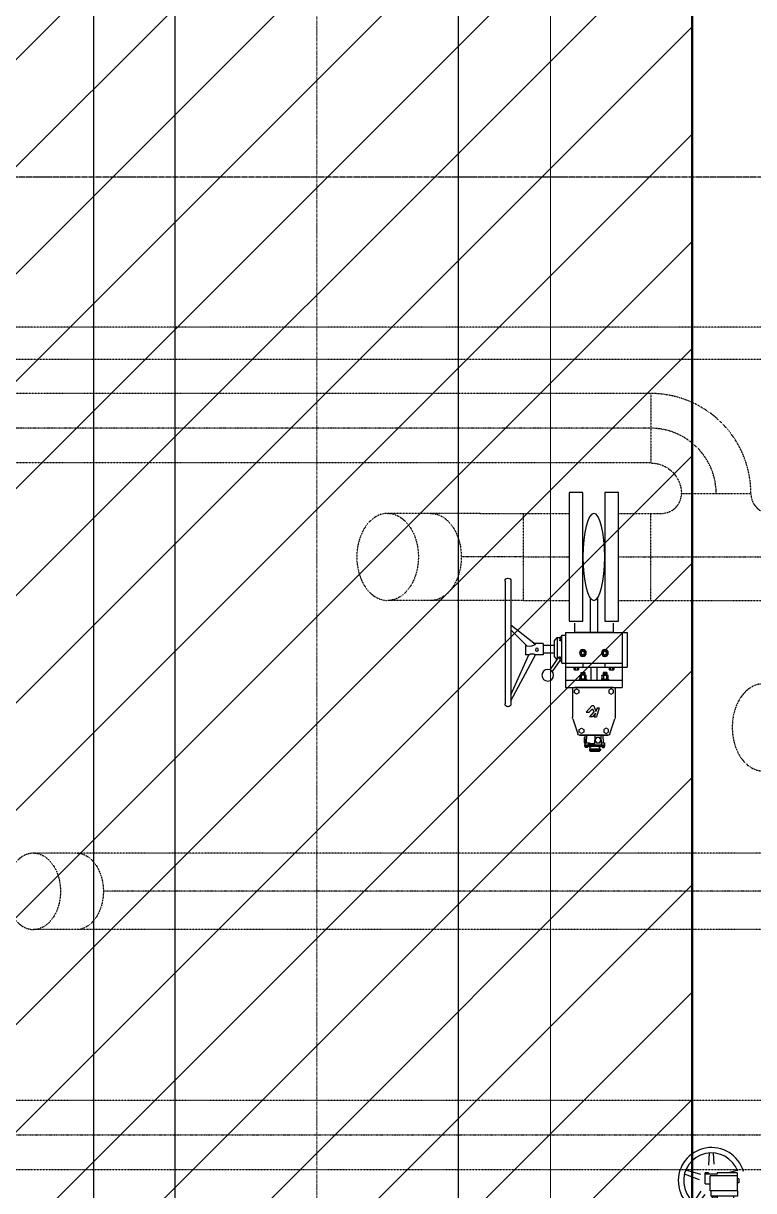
# Model space of a CAD drawing. Header units: millimetres. Extents: x -18489 to 17339, y -1599 to 10961.
# Drawn here: x -15775 to -15435, y 4230 to 4774 of the extents above; entities that cross this region are included whole.
import ezdxf

# ---------------------------------------------------------------- set-up
doc = ezdxf.new("R2010")
doc.units = ezdxf.units.MM
for name, pattern in [('188K-SM-07-F10-MECH-CHW PIPE-Y2257103$0$Micron CUP L10 HVAC 2nd PIPE$0$CENTER', [2, 1.25, -0.25, 0.25, -0.25]), ('188K-SM-07-F10-MECH-CHW PIPE-Y2257103$0$Micron CUP L10 HVAC 2nd PIPE$0$JIS_02_1.0', [2, 1, -1]), ('188K-SM-07-F10-MECH-CHW PIPE-Y2257103$0$XKA01LR1-HVAC-PIPE-冷卻水-Y2225103 Shawn$0$CENTER', [2, 1.25, -0.25, 0.25, -0.25]), ('X-CUB3-L10$0$COL-CEN-LIN', [3.25, 2.5, -0.25, 0.25, -0.25])]:
    doc.linetypes.add(name, pattern=pattern)
for name, color, linetype in [('188K-SM-03-F10-MECH-EQ-Y2257103$0$Micron CUP L10 CDA EQU$0$M MOVE-IN AREA', 8, 'Continuous'), ('188K-SM-07-F10-MECH-CHW PIPE-Y2257103$0$0 XC', 8, 'Continuous'), ('188K-SM-07-F10-MECH-CHW PIPE-Y2257103$0$M-CWTR-12PIPE-R', 4, 'Continuous'), ('188K-SM-07-F10-MECH-CHW PIPE-Y2257103$0$Micron CUP L10 HVAC 2nd PIPE$0$M-P-12CHR-2nd-PIPE', 4, '188K-SM-07-F10-MECH-CHW PIPE-Y2257103$0$Micron CUP L10 HVAC 2nd PIPE$0$JIS_02_1.0'), ('188K-SM-07-F10-MECH-CHW PIPE-Y2257103$0$Micron CUP L10 HVAC 2nd PIPE$0$M-P-12CHS-2nd-PIPE', 3, '188K-SM-07-F10-MECH-CHW PIPE-Y2257103$0$Micron CUP L10 HVAC 2nd PIPE$0$JIS_02_1.0'), ('188K-SM-07-F10-MECH-CHW PIPE-Y2257103$0$Micron CUP L10 HVAC 2nd PIPE$0$M-P-2nd -CWS-D', 15, '188K-SM-07-F10-MECH-CHW PIPE-Y2257103$0$Micron CUP L10 HVAC 2nd PIPE$0$JIS_02_1.0'), ('188K-SM-07-F10-MECH-CHW PIPE-Y2257103$0$Micron CUP L10 HVAC 2nd PIPE$0$M-P-2nd Cen', 8, '188K-SM-07-F10-MECH-CHW PIPE-Y2257103$0$Micron CUP L10 HVAC 2nd PIPE$0$CENTER'), ('188K-SM-07-F10-MECH-CHW PIPE-Y2257103$0$Micron CUP L10 HVAC 2nd PIPE$0$M-P-2nd-CWR-D', 202, '188K-SM-07-F10-MECH-CHW PIPE-Y2257103$0$Micron CUP L10 HVAC 2nd PIPE$0$JIS_02_1.0'), ('188K-SM-07-F10-MECH-CHW PIPE-Y2257103$0$Micron CUP L10 HVAC 2nd PIPE$0$M-VALVE', 53, 'Continuous'), ('188K-SM-07-F10-MECH-CHW PIPE-Y2257103$0$XKA01LR1-HVAC-PIPE-冷卻水-Y2225103 Shawn$0$M-P-CWR-D', 202, 'Continuous'), ('188K-SM-07-F10-MECH-CHW PIPE-Y2257103$0$XKA01LR1-HVAC-PIPE-冷卻水-Y2225103 Shawn$0$M-P-CWS-D', 15, 'Continuous'), ('X-CUB3-L10$0$CCL', 8, 'X-CUB3-L10$0$COL-CEN-LIN')]:
    doc.layers.add(name, color=color, linetype=linetype)
doc.layers.add('188K-SM-07-F10-MECH-CHW PIPE-Y2257103$0$XKA01LR1-HVAC-PIPE-冷卻水-Y2225103 Shawn$0$M-PIPE-CEN', color=8, linetype='188K-SM-07-F10-MECH-CHW PIPE-Y2257103$0$XKA01LR1-HVAC-PIPE-冷卻水-Y2225103 Shawn$0$CENTER', lineweight=9)

# ---------------------------------------------------------------- blocks, each defined once
blk = doc.blocks.new('188K-SM-03-F10-MECH-EQ-Y2257103')
at = {"layer": '188K-SM-03-F10-MECH-EQ-Y2257103$0$Micron CUP L10 CDA EQU$0$M MOVE-IN AREA'}
h = blk.add_hatch(dxfattribs=at)
h.set_pattern_fill('JIS_WOOD', color=256, scale=50)
h.set_pattern_definition([(45, (4473.52, 709.2), (-25, 25), [])])
h.paths.add_polyline_path([(-17249.15, 7922.46), (-17249.15, 7642.46), (-15853.15, 7642.46), (-15853.15, 6432.46), (-15853.15, 789.96), (-15463.15, 789.96), (-15463.15, 6142.46), (-15463.15, 7642.46), (-14093.15, 7642.46), (-14093.15, 7922.46)])
at = {"layer": '188K-SM-03-F10-MECH-EQ-Y2257103$0$Micron CUP L10 CDA EQU$0$M MOVE-IN AREA', "const_width": 1}
blk.add_lwpolyline([(-17249.15, 7922.46), (-17249.15, 7642.46), (-15853.15, 7642.46), (-15853.15, 6432.46), (-15853.15, 6432.46), (-15853.15, 789.96), (-15463.15, 789.96), (-15463.15, 6142.46), (-15463.15, 6142.46), (-15463.15, 7642.46), (-14093.15, 7642.46), (-14093.15, 7922.46)], close=True, dxfattribs=at)
blk = doc.blocks.new('X-CUB3-L10$0$CUB3-10')
at = {"layer": 'X-CUB3-L10$0$CCL'}
blk.add_line((720, 5422.459), (-5160, 5422.459), dxfattribs=at)
blk = doc.blocks.new('X-CUB3-L10')
at = {"layer": 'X-CUB3-L10$0$CCL'}
blk.add_blockref('X-CUB3-L10$0$CUB3-10', (-12838.15, -720), dxfattribs=at)
blk = doc.blocks.new('188K-SM-07-F10-MECH-CHW PIPE-Y2257103$0$Micron CUP L10 HVAC 2nd PIPE$0$400A-66')
for points in [[(64, 300), (64, -300), (0, -300), (0, 300), (64, 300)], [(230, 300), (230, -300), (166, -300), (166, 300), (230, 300)]]:
    blk.add_lwpolyline(points)
blk.add_ellipse((115, 0), major_axis=(0, -203), ratio=0.251232)
blk = doc.blocks.new('188K-SM-07-F10-MECH-CHW PIPE-Y2257103$0$Micron CUP L10 HVAC 2nd PIPE$0$A$Cd5be97d9')
for p, q in [((-21, 548.3), (-17.1, 552.4)), ((-21, 548.3), (30.3, 548.3)), ((-21, 543.1), (-21, 548.3)), ((-17.1, 552.4), (26.4, 552.4)), ((-17.1, 552.4), (26.4, 552.4)), ((26.4, 552.4), (30.3, 548.3)), ((30.3, 543.1), (30.3, 548.3)), ((-45.8, 488.3), (-45.8, 514.1)), ((-45.8, 514.1), (-42.7, 514.1)), ((-45.8, 507.7), (-42.7, 507.7)), ((-45.8, 494.7), (-42.7, 494.7)), ((-42.7, 488.3), (-42.7, 514.1)), ((-42.7, 512.6), (-41.7, 512.6)), ((-42.7, 489.8), (-41.7, 489.8)), ((-41.7, 478.4), (-41.7, 522.9)), ((-41.7, 522.9), (49.9, 522.9)), ((-41.4, 530.7), (-40.9, 514.1)), ((50, 525), (-41.2, 525)), ((49.6, 531.2), (-40.9, 531.2)), ((-40.4, 513.6), (-18.6, 513.6)), ((-39.8, 531.2), (-39.8, 534.3)), ((-31, 534.8), (-39.3, 534.8)), ((-37.5, 531.2), (-37.5, 534.3)), ((-33.9, 513.6), (-32.4, 478.4)), ((-32.9, 531.2), (-32.9, 534.3)), ((-30.5, 531.2), (-30.5, 534.3)), ((-26.5, 516.7), (-26.4, 514.1)), ((-26.5, 516.7), (4.1, 516.7)), ((-10.4, 532.2), (-22.8, 532.2)), ((-22.8, 531.2), (-22.8, 532.2)), ((-21, 543.1), (30.3, 543.1)), ((-18.9, 532.2), (-18.7, 541.1)), ((-18.7, 516.7), (-18.6, 513.6)), ((-17.6, 542.1), (26.9, 542.1)), ((-14.5, 542.1), (-14.5, 543.1)), ((-10.4, 531.2), (-10.4, 532.2)), ((3.9, 522.9), (5.4, 478.4)), ((4.5, 501.2), (11.9, 514.1)), ((11.9, 488.3), (4.5, 501.2)), ((11.9, 514.1), (26.9, 514.1)), ((19.6, 531.2), (19.6, 532.2)), ((32.1, 532.2), (19.6, 532.2)), ((23.8, 542.1), (23.8, 543.1)), ((26.9, 514.1), (34.3, 501.2)), ((34.3, 501.2), (26.9, 488.3)), ((27.9, 541.1), (28.2, 532.2)), ((32.1, 531.2), (32.1, 532.2)), ((34.9, 522.9), (33.4, 478.4)), ((34.6, 513.6), (49.1, 513.6)), ((39.3, 531.2), (39.3, 534.3)), ((39.8, 534.8), (48.1, 534.8)), ((41.6, 531.2), (41.6, 534.3)), ((41.7, 478.4), (42.7, 513.6)), ((46.3, 531.2), (46.3, 534.3)), ((48.6, 531.2), (48.6, 534.3)), ((49.7, 514.1), (50.2, 530.7)), ((-98, 402.2), (-74.7, 471.4)), ((-57.2, 470.1), (-67.9, 463.9)), ((-67.9, 463.9), (-67.9, 451.6)), ((-67.9, 451.6), (-57.2, 445.4)), ((66.4, 477.4), (-66.4, 477.4)), ((-66.4, 477.4), (66.4, 477.4)), ((-46.5, 463.9), (-57.2, 470.1)), ((-57.2, 445.4), (-46.5, 451.6)), ((-46.5, 451.6), (-46.5, 463.9)), ((-45.8, 488.3), (-42.7, 488.3)), ((-40.6, 477.4), (40.6, 477.4)), ((26.9, 488.3), (11.9, 488.3)), ((46.5, 463.9), (57.2, 470.1)), ((46.5, 451.6), (46.5, 463.9)), ((57.2, 445.4), (46.5, 451.6)), ((57.2, 470.1), (67.9, 463.9)), ((67.9, 451.6), (57.2, 445.4)), ((67.9, 463.9), (67.9, 451.6)), ((74.7, 471.4), (98, 402.2)), ((-99.3, 263.8), (-99.3, 393.8)), ((-6.9, 392.5), (-20.8, 392.5)), ((-0.9, 368.8), (-20.8, 392.5)), ((7.2, 375.8), (-6.9, 392.5)), ((7.2, 375.5), (2.1, 392.5)), ((2.1, 392.5), (12, 392.5)), ((24.7, 349.9), (12, 392.5)), ((99.3, 263.8), (99.3, 393.8)), ((-414, -240.5), (-414, 332.2)), ((-386.7, -240.5), (-386.7, 332.2)), ((-99.3, 270.9), (-99.3, 353.7)), ((-35.9, 371.2), (-21.6, 371.2)), ((-35.9, 371.2), (-9.2, 341.4)), ((-21.6, 371.2), (-6.5, 354.7)), ((-0.3, 341.4), (-9.2, 341.4)), ((-6.5, 354.7), (-0.9, 368.8)), ((-0.3, 341.4), (9.8, 366.9)), ((14.9, 349.9), (9.8, 366.9)), ((14.9, 349.9), (24.7, 349.9)), ((-386.7, 318.5), (-272.7, 103.5)), ((-386.7, 290.1), (-303, 103.5)), ((-80.4, 287.3), (-91.1, 281.1)), ((-91.1, 281.1), (-91.1, 268.8)), ((-69.7, 281.1), (-80.4, 287.3)), ((-69.7, 268.8), (-69.7, 281.1)), ((69.7, 281.1), (80.4, 287.3)), ((69.7, 268.8), (69.7, 281.1)), ((80.4, 287.3), (91.1, 281.1)), ((91.1, 281.1), (91.1, 268.8)), ((-132.4, 0), (-132.4, 255)), ((-132.4, 255), (132.4, 255)), ((-132.4, 220.7), (132.4, 220.7)), ((-91.1, 268.8), (-80.4, 262.6)), ((90.5, 255), (-90.5, 255)), ((-80.4, 262.6), (-69.7, 268.8)), ((-67.9, 216.5), (-67.9, 220.7)), ((-60.2, 216.5), (-60.2, 220.7)), ((-42.6, 216.5), (-42.6, 220.7)), ((-34.9, 216.5), (-34.9, 220.7)), ((-14.1, 160.2), (-14.1, 220.7)), ((14.1, 160.2), (14.1, 220.7)), ((34.9, 216.5), (34.9, 220.7)), ((42.6, 216.5), (42.6, 220.7)), ((60.2, 216.5), (60.2, 220.7)), ((67.9, 216.5), (67.9, 220.7)), ((80.4, 262.6), (69.7, 268.8)), ((91.1, 268.8), (80.4, 262.6)), ((132.4, 0), (132.4, 255)), ((-164.6, 114.7), (-205.4, 173)), ((-158.5, 130.5), (-193.9, 181.1)), ((-92.8, 162.8), (-92.8, 171)), ((-91.1, 172.7), (-72.8, 172.7)), ((-87.4, 162.8), (-87.4, 171)), ((-76.5, 162.8), (-76.5, 171)), ((-71, 162.8), (-71, 171)), ((-34.9, 216.5), (-67.9, 216.5)), ((-65.8, 200.1), (-65.8, 214.1)), ((-39.3, 197.8), (-63.5, 197.8)), ((-60.2, 185.1), (-60.2, 197.8)), ((-60.2, 192.2), (-42.6, 192.2)), ((-60.2, 185.1), (-42.6, 185.1)), ((-58.6, 200.1), (-58.6, 214.1)), ((-57.6, 195.7), (-45.2, 195.7)), ((-57.6, 188.6), (-45.2, 188.6)), ((-44.2, 200.1), (-44.2, 214.1)), ((-42.6, 185.1), (-42.6, 197.8)), ((-37, 200.1), (-37, 214.1)), ((34.9, 216.5), (67.9, 216.5)), ((37, 200.1), (37, 214.1)), ((39.3, 197.8), (63.5, 197.8)), ((42.6, 185.1), (42.6, 197.8)), ((60.2, 192.2), (42.6, 192.2)), ((60.2, 185.1), (42.6, 185.1)), ((44.2, 200.1), (44.2, 214.1)), ((57.6, 195.7), (45.2, 195.7)), ((57.6, 188.6), (45.2, 188.6)), ((58.6, 200.1), (58.6, 214.1)), ((60.2, 185.1), (60.2, 197.8)), ((65.8, 200.1), (65.8, 214.1)), ((71, 162.8), (71, 171)), ((72.8, 172.7), (91.1, 172.7)), ((76.5, 162.8), (76.5, 171)), ((87.4, 162.8), (87.4, 171)), ((92.8, 162.8), (92.8, 171)), ((-185.4, 111.3), (-172.6, 126.2)), ((-185.4, 39.9), (-185.4, 111.3)), ((-170.6, 22.8), (-170.6, 123.3)), ((-158.5, 117.9), (-158.5, 132)), ((-150.8, 133.3), (-157.1, 133.3)), ((-150.8, 129.1), (-157.1, 129.1)), ((-150.8, 120.7), (-157.1, 120.7)), ((-150.8, 116.5), (-157.1, 116.5)), ((-148.8, 134.7), (-150.8, 134.7)), ((-150.8, 115.2), (-150.8, 134.7)), ((-148.8, 115.2), (-150.8, 115.2)), ((-148.8, 142.6), (-148.8, 12.2)), ((-148.8, 142.6), (132.4, 142.6)), ((-132.4, 160.2), (154.4, 160.2)), ((-94.6, 162.8), (-69.2, 162.8)), ((-94.6, 160.2), (-94.6, 162.8)), ((-69.2, 160.2), (-69.2, 162.8)), ((-51.3, 142.6), (-51.3, 160.2)), ((51.3, 142.6), (51.3, 160.2)), ((69.2, 160.2), (69.2, 162.8)), ((69.2, 162.8), (94.6, 162.8)), ((94.6, 160.2), (94.6, 162.8)), ((154.4, 0), (154.4, 160.2)), ((-311.1, 62.3), (-386.7, -13.2)), ((-272.7, 55.3), (-386.7, -35.6)), ((-318.7, 59.3), (-318.7, 103.5)), ((-303, 103.5), (-318.7, 103.5)), ((-236.8, 103.5), (-272.7, 103.5)), ((-236.8, 51.2), (-236.8, 103.5)), ((-185.4, 95), (-236.8, 95)), ((-185.4, 59.8), (-236.8, 59.8)), ((-66.3, 94.6), (-58.8, 107.6)), ((-58.8, 81.6), (-66.3, 94.6)), ((-58.8, 107.6), (-43.8, 107.6)), ((-43.8, 81.6), (-58.8, 81.6)), ((-43.8, 107.6), (-36.4, 94.6)), ((-36.4, 94.6), (-43.8, 81.6)), ((36.4, 94.6), (43.8, 107.6)), ((43.8, 81.6), (36.4, 94.6)), ((43.8, 107.6), (58.8, 107.6)), ((58.8, 81.6), (43.8, 81.6)), ((58.8, 107.6), (66.3, 94.6)), ((66.3, 94.6), (58.8, 81.6)), ((-236.8, 51.2), (-282.9, 51.2)), ((-185.4, 39.9), (-170.6, 22.8)), ((-170.6, 22.8), (-158.5, 22.8)), ((-158.5, 22.8), (-158.5, 36.9)), ((-150.8, 38.2), (-157.1, 38.2)), ((-150.8, 34), (-157.1, 34)), ((-150.8, 25.6), (-157.1, 25.6)), ((-150.8, 21.4), (-157.1, 21.4)), ((-148.8, 39.6), (-150.8, 39.6)), ((-150.8, 20), (-150.8, 39.6)), ((-148.8, 20), (-150.8, 20)), ((-148.8, 12.2), (-132.4, 12.2)), ((-132.4, 0), (132.4, 0)), ((-89.8, -45), (-89.8, 0)), ((89.8, 0), (-89.8, 0)), ((-17.6, -158.9), (-17.6, 0)), ((-17.6, 0), (17.6, 0)), ((17.6, -158.9), (17.6, 0)), ((89.8, -45), (89.8, 0)), ((132.4, 0), (154.4, 0))]:
    blk.add_line(p, q)
for centre, radius in [((-214.8, 198.6, 3.1), 27.3), ((-51.3, 94.6, 3.1), 15.9), ((51.3, 94.6, 3.1), 15.9), ((-265.5, 79.5, 3.1), 7.05), ((-51.3, 94.6, 3.1), 8.1), ((51.3, 94.6, 3.1), 8.1)]:
    blk.add_circle(centre, radius)
for centre, radius, start, end in [((-40.9, 530.7, 3.1), 0.517, 90, 181.6847), ((-40.4, 514.1, 3.1), 0.517, 181.6847, 270), ((-40.4, 514.1, 3.1), 0.517, 181.6847, 270), ((-40.4, 514.1, 3.1), 0.517, 181.6847, 270), ((-39.3, 534.3, 3.1), 0.517, 90, 180), ((-38, 534.3, 3.1), 0.517, 0, 90), ((-37, 534.3, 3.1), 0.517, 90, 180), ((-33.4, 534.3, 3.1), 0.517, 0, 90), ((-32.3, 534.3, 3.1), 0.517, 90, 180), ((-31, 534.3, 3.1), 0.517, 0, 90), ((-26.9, 514.1, 3.1), 0.517, 270, 1.6847), ((-17.6, 541, 3.1), 1.03, 90, 178.6361), ((26.9, 541, 3.1), 1.03, 1.3639, 90), ((39.8, 534.3, 3.1), 0.517, 90, 180), ((41.1, 534.3, 3.1), 0.517, 0, 90), ((42.1, 534.3, 3.1), 0.517, 90, 180), ((45.8, 534.3, 3.1), 0.517, 0, 90), ((46.8, 534.3, 3.1), 0.517, 90, 180), ((48.1, 534.3, 3.1), 0.517, 0, 90), ((49.1, 514.1, 3.1), 0.517, 270, 358.3153), ((49.6, 530.7, 3.1), 0.517, 358.3153, 90), ((-66.4, 468.6, 3.1), 8.81, 90, 161.4357), ((-40.6, 478.4, 3.1), 1.03, 180, 270), ((-31.4, 478.4, 3.1), 1.03, 182.454, 270), ((32.4, 478.4, 3.1), 1.03, 270, 358.0475), ((40.6, 478.4, 3.1), 1.03, 270, 358.3634), ((66.4, 468.6, 3.1), 8.81, 18.5643, 90), ((-72.9, 393.8, 3.1), 26.4, 161.4357, 180), ((72.9, 393.8, 3.1), 26.4, 0, 18.5643), ((-400.3, 332.2, 3.1), 13.7, 0, 180), ((-90.5, 263.8, 3.1), 8.81, 180, 270), ((90.5, 263.8, 3.1), 8.81, 270, 0), ((-91.1, 171, 3.1), 1.76, 90, 180), ((-89.1, 171, 3.1), 1.76, 0, 90), ((-85.6, 171, 3.1), 1.76, 90, 180), ((-78.2, 171, 3.1), 1.76, 0, 90), ((-74.7, 171, 3.1), 1.76, 90, 180), ((-72.8, 171, 3.1), 1.76, 0, 90), ((-63.5, 214.1, 3.1), 2.33, 90, 180), ((-63.5, 200.1, 3.1), 2.33, 180, 270), ((-60.9, 214.1, 3.1), 2.33, 0, 90), ((-60.9, 200.1, 3.1), 2.33, 270, 0), ((-56.3, 214.1, 3.1), 2.33, 90, 180), ((-56.3, 200.1, 3.1), 2.33, 180, 270), ((-46.5, 214.1, 3.1), 2.33, 0, 90), ((-46.5, 200.1, 3.1), 2.33, 270, 0), ((-41.9, 214.1, 3.1), 2.33, 90, 180), ((-41.9, 200.1, 3.1), 2.33, 180, 270), ((-39.3, 214.1, 3.1), 2.33, 0, 90), ((-39.3, 200.1, 3.1), 2.33, 270, 0), ((39.3, 214.1, 3.1), 2.33, 90, 180), ((39.3, 200.1, 3.1), 2.33, 180, 270), ((41.9, 214.1, 3.1), 2.33, 0, 90), ((41.9, 200.1, 3.1), 2.33, 270, 0), ((46.5, 214.1, 3.1), 2.33, 90, 180), ((46.5, 200.1, 3.1), 2.33, 180, 270), ((56.3, 214.1, 3.1), 2.33, 0, 90), ((56.3, 200.1, 3.1), 2.33, 270, 0), ((60.9, 214.1, 3.1), 2.33, 90, 180), ((60.9, 200.1, 3.1), 2.33, 180, 270), ((63.5, 214.1, 3.1), 2.33, 0, 90), ((63.5, 200.1, 3.1), 2.33, 270, 0), ((72.8, 171, 3.1), 1.76, 90, 180), ((74.7, 171, 3.1), 1.76, 0, 90), ((78.2, 171, 3.1), 1.76, 90, 180), ((85.6, 171, 3.1), 1.76, 0, 90), ((89.1, 171, 3.1), 1.76, 90, 180), ((91.1, 171, 3.1), 1.76, 0, 90), ((-160.5, 120, 3.1), 6.69, 199.3442, 203.5866), ((-160.1, 120.2, 3.1), 7.08, 203.5866, 226.5079), ((-159.9, 120.4, 3.1), 7.42, 226.5079, 248.5469), ((-159.7, 120.8, 3.1), 7.82, 248.5469, 270), ((-159.7, 120.8, 3.1), 7.82, 270, 291.4531), ((-157.1, 132, 3.1), 1.36, 90, 180), ((-157.1, 130.5, 3.1), 1.36, 180, 270), ((-157.1, 127.8, 3.1), 1.36, 90, 180), ((-157.1, 122.1, 3.1), 1.36, 180, 270), ((-157.1, 119.4, 3.1), 1.36, 90, 180), ((-157.1, 117.9, 3.1), 1.36, 180, 270), ((-159.6, 120.4, 3.1), 7.42, 291.4531, 328.2894), ((-299, 20.1, 3.1), 43.9, 53.1958, 106.0452), ((-287.8, 121.5, 3.1), 23.5, 229.9001, 310.0999), ((-157.1, 36.9, 3.1), 1.36, 90, 180), ((-157.1, 35.4, 3.1), 1.36, 180, 270), ((-157.1, 32.7, 3.1), 1.36, 90, 180), ((-157.1, 27, 3.1), 1.36, 180, 270), ((-157.1, 24.3, 3.1), 1.36, 90, 180), ((-157.1, 22.8, 3.1), 1.36, 180, 270), ((-400.3, -240.5, 3.1), 13.7, 180, 0)]:
    blk.add_arc(centre, radius, start, end)
blk = doc.blocks.new('188K-SM-07-F10-MECH-CHW PIPE-Y2257103$0$Micron CUP L10 HVAC 2nd PIPE$0$A$C0de4249f')
for p, q in [((-12.4, 480.4), (-10, 536.7)), ((11.3, 484.2), (9, 536.7)), ((-56.9, 412), (-126.7, 438)), ((-50.9, 436.7), (-120.9, 456.1)), ((26, 438), (-30, 438)), ((-30, 392.6), (-30, 438)), ((-14.5, 443.5), (-29.5, 443.5)), ((-29.5, 438), (-29.5, 443.5)), ((-14.5, 443.5), (-14.5, 438)), ((119, 444), (26, 444)), ((26, 444), (26, 438)), ((85.1, 446.4), (119.9, 456.1)), ((119, 444), (119, 360)), ((-30, 392.6), (-7.5, 392.6)), ((119, 430), (-7.5, 430)), ((-7.5, 360), (-7.5, 430)), ((127, 416.8), (119, 416.8)), ((127, 397.2), (119, 397.2)), ((127, 416.8), (127, 397.2)), ((-50.9, 358.2), (-84.4, 307.7)), ((-32.3, 342.7), (-69, 296.5)), ((120.7, 360), (-7.5, 360)), ((-2, 335), (-2, 360)), ((120.7, 335), (-2, 335)), ((1.5, 335), (1.5, 331)), ((27.5, 331), (1.5, 331)), ((3.5, 321), (3.5, 331)), ((27.5, 203.6), (27.5, 335)), ((102.5, 335), (102.5, 203.6)), ((120.7, 360), (120.7, 335)), ((27.5, 321), (3.5, 321)), ((50, 274.5), (50, 183.4)), ((80, 274.5), (80, 183.4)), ((26, 206.5), (23, 206.5)), ((26, 206.5), (26, -206.5)), ((26, 203.5), (50, 204.4)), ((104, 203.5), (80, 204.4)), ((107, 206.5), (104, 206.5)), ((104, -206.5), (104, 206.5)), ((23, -206.5), (26, -206.5)), ((27.5, -283), (27.5, -207.5)), ((50, -183.4), (50, -265)), ((80, -183.4), (80, -265)), ((102.5, -283), (102.5, -207.5)), ((104, -206.5), (107, -206.5)), ((102.5, -283), (27.5, -283)), ((37.3, -283), (37.3, -290.5)), ((50.3, -290.5), (37.3, -290.5)), ((50, -290.5), (50, -301.3)), ((50, -301.3), (80, -301.3)), ((50.3, -283), (50.3, -290.5)), ((55, -301.3), (55, -309)), ((55, -309), (75, -309)), ((75, -301.3), (75, -309)), ((79.7, -283), (79.7, -290.5)), ((79.7, -290.5), (92.7, -290.5)), ((80, -290.5), (80, -301.3)), ((92.7, -283), (92.7, -290.5))]:
    blk.add_line(p, q)
for centre, radius, start, end in [((-0.5, 407), 155, 16, 269), ((-0.5, 407), 130, 20, 268), ((21.5, -207.5), 6, 360, 41), ((108.5, -207.5), 6, 139, 180)]:
    blk.add_arc(centre, radius, start, end)
blk = doc.blocks.new('188K-SM-07-F10-MECH-CHW PIPE-Y2257103$0$Micron CUP L10 HVAC 2nd PIPE')
at = {"layer": '188K-SM-07-F10-MECH-CHW PIPE-Y2257103$0$Micron CUP L10 HVAC 2nd PIPE$0$M-P-12CHR-2nd-PIPE'}
for p, q in [((-186416.7, 39082.6), (-204703.7, 39082.6)), ((-195245.8, 36781.1), (-202437.2, 36781.1)), ((-195245.8, 36425.1), (-202437.2, 36425.1))]:
    blk.add_line(p, q, dxfattribs=at)
blk.add_ellipse((-202437.2, 36603.1), major_axis=(0, -178), ratio=0.707865, start_param=3.141593, end_param=6.283185, dxfattribs=at)
at = {"layer": '188K-SM-07-F10-MECH-CHW PIPE-Y2257103$0$Micron CUP L10 HVAC 2nd PIPE$0$M-P-12CHR-2nd-PIPE', "extrusion": (0, 0, -1)}
for centre in [(-202437.2, 36603.1), (-202237.2, 36603.1)]:
    blk.add_ellipse(centre, major_axis=(0, -178), ratio=0.707865, start_param=3.141593, end_param=6.283185, dxfattribs=at)
at = {"layer": '188K-SM-07-F10-MECH-CHW PIPE-Y2257103$0$Micron CUP L10 HVAC 2nd PIPE$0$M-P-12CHS-2nd-PIPE'}
blk.add_line((-186916.7, 39232.6), (-204703.7, 39232.6), dxfattribs=at)
at = {"layer": '188K-SM-07-F10-MECH-CHW PIPE-Y2257103$0$Micron CUP L10 HVAC 2nd PIPE$0$M-P-2nd -CWS-D'}
for p, q in [((-199560, 38924), (-204861.7, 38924)), ((-199560, 38600), (-204861.7, 38600)), ((-199417, 38457), (-199417, 38457)), ((-199417, 38457), (-199093, 38457)), ((-200352.8, 38365), (-200786.5, 38365)), ((-200352.8, 38365), (-200152.8, 38365)), ((-200152.8, 37959), (-200152.8, 38365)), ((-200152.8, 38365), (-199940, 38365)), ((-199710, 38365), (-199560, 38365)), ((-199560, 37959), (-199560, 38365)), ((-199560, 38365), (-199509, 38365)), ((-200152.8, 37959), (-200786.5, 37959)), ((-200152.8, 37959), (-199940, 37959)), ((-199710, 37959), (-199560, 37959)), ((-199560, 37959), (-198950, 37959))]:
    blk.add_line(p, q, dxfattribs=at)
at = {"layer": '188K-SM-07-F10-MECH-CHW PIPE-Y2257103$0$Micron CUP L10 HVAC 2nd PIPE$0$M-P-2nd -CWS-D', "flags": 128}
blk.add_lwpolyline([(-199417, 38457), (-199093, 38457, 0.414214), (-199560, 38924), (-199560, 38600, -0.414214)], format="xyb", close=True, dxfattribs=at)
at = {"layer": '188K-SM-07-F10-MECH-CHW PIPE-Y2257103$0$Micron CUP L10 HVAC 2nd PIPE$0$M-P-2nd -CWS-D'}
for centre, start, end in [((-199509, 38457), 270, 0), ((-199001, 38457), 180, 270)]:
    blk.add_arc(centre, 92, start, end, dxfattribs=at)
blk.add_ellipse((-200786.5, 38162), major_axis=(0, -203), ratio=0.706897, start_param=3.141593, end_param=6.283185, dxfattribs=at)
at = {"layer": '188K-SM-07-F10-MECH-CHW PIPE-Y2257103$0$Micron CUP L10 HVAC 2nd PIPE$0$M-P-2nd -CWS-D', "extrusion": (0, 0, -1)}
for centre in [(-200786.5, 38162), (-200586.5, 38162)]:
    blk.add_ellipse(centre, major_axis=(0, -203), ratio=0.706897, start_param=3.141593, end_param=6.283185, dxfattribs=at)
at = {"layer": '188K-SM-07-F10-MECH-CHW PIPE-Y2257103$0$Micron CUP L10 HVAC 2nd PIPE$0$M-P-2nd Cen'}
for p, q in [((-199560, 38762), (-204861.7, 38762)), ((-200152.8, 38162), (-200443, 38162)), ((-200152.8, 38162), (-199940, 38162)), ((-199710, 38162), (-199560, 38162)), ((-199560, 38162), (-198950, 38162)), ((-195245.8, 36603.1), (-202111.2, 36603.1)), ((-205361.7, 35467.7), (-194201, 35467.7))]:
    blk.add_line(p, q, dxfattribs=at)
blk.add_arc((-199560, 38457), 305, 0, 90, dxfattribs=at)
at = {"layer": '188K-SM-07-F10-MECH-CHW PIPE-Y2257103$0$Micron CUP L10 HVAC 2nd PIPE$0$M-P-2nd-CWR-D'}
for p, q in [((-205361.7, 35629.7), (-194201, 35629.7)), ((-205361.7, 35305.7), (-194201, 35305.7))]:
    blk.add_line(p, q, dxfattribs=at)
blk.add_ellipse((-199036.5, 37367.3), major_axis=(0, -203), ratio=0.706897, start_param=3.141593, end_param=6.283185, dxfattribs=at)
at = {"layer": '188K-SM-07-F10-MECH-CHW PIPE-Y2257103$0$Micron CUP L10 HVAC 2nd PIPE$0$M-VALVE', "xscale": -1, "rotation": 180}
for name, p in [('188K-SM-07-F10-MECH-CHW PIPE-Y2257103$0$Micron CUP L10 HVAC 2nd PIPE$0$400A-66', (-199940, 38162)), ('188K-SM-07-F10-MECH-CHW PIPE-Y2257103$0$Micron CUP L10 HVAC 2nd PIPE$0$A$Cd5be97d9', (-199825, 37809))]:
    blk.add_blockref(name, p, dxfattribs=at)
at = {"layer": '188K-SM-07-F10-MECH-CHW PIPE-Y2257103$0$Micron CUP L10 HVAC 2nd PIPE$0$M-VALVE'}
blk.add_blockref('188K-SM-07-F10-MECH-CHW PIPE-Y2257103$0$Micron CUP L10 HVAC 2nd PIPE$0$A$C0de4249f', (-199276.2, 34846.7), dxfattribs=at)
blk = doc.blocks.new('188K-SM-07-F10-MECH-CHW PIPE-Y2257103')
at = {"layer": '188K-SM-07-F10-MECH-CHW PIPE-Y2257103$0$M-CWTR-12PIPE-R'}
blk.add_line((-15742.25, 5707.95), (-15742.25, 3265.97), dxfattribs=at)
at = {"layer": '188K-SM-07-F10-MECH-CHW PIPE-Y2257103$0$XKA01LR1-HVAC-PIPE-冷卻水-Y2225103 Shawn$0$M-P-CWR-D', "linetype": 'Continuous', "lineweight": 0}
blk.add_line((-15529.2, 3265.97), (-15529.2, 5707.95), dxfattribs=at)
at = {"layer": '188K-SM-07-F10-MECH-CHW PIPE-Y2257103$0$XKA01LR1-HVAC-PIPE-冷卻水-Y2225103 Shawn$0$M-P-CWS-D'}
for p, q in [((-15704.2, 3265.97), (-15704.2, 5707.95)), ((-15572.1, 3265.97), (-15572.1, 5707.95))]:
    blk.add_line(p, q, dxfattribs=at)
at = {"layer": '188K-SM-07-F10-MECH-CHW PIPE-Y2257103$0$XKA01LR1-HVAC-PIPE-冷卻水-Y2225103 Shawn$0$M-PIPE-CEN', "linetype": '188K-SM-07-F10-MECH-CHW PIPE-Y2257103$0$XKA01LR1-HVAC-PIPE-冷卻水-Y2225103 Shawn$0$CENTER'}
for p, q in [((-15638.15, 3265.97), (-15638.15, 5707.95)), ((-15463.15, 3265.97), (-15463.15, 5707.95))]:
    blk.add_line(p, q, dxfattribs=at)
at = {"layer": '188K-SM-07-F10-MECH-CHW PIPE-Y2257103$0$0 XC', "xscale": 0.1, "yscale": 0.1, "zscale": 0.1}
blk.add_blockref('188K-SM-07-F10-MECH-CHW PIPE-Y2257103$0$Micron CUP L10 HVAC 2nd PIPE', (4473.52, 709.2), dxfattribs=at)

msp = doc.modelspace()

# ---------------------------------------------------------------- block references
msp.add_blockref('188K-SM-03-F10-MECH-EQ-Y2257103', (0, 0))

# ---------------------------------------------------------------- next in the draw order: block references
for name in ['X-CUB3-L10', '188K-SM-07-F10-MECH-CHW PIPE-Y2257103']:
    msp.add_blockref(name, (0, 0))

doc.saveas('drawing.dxf')
